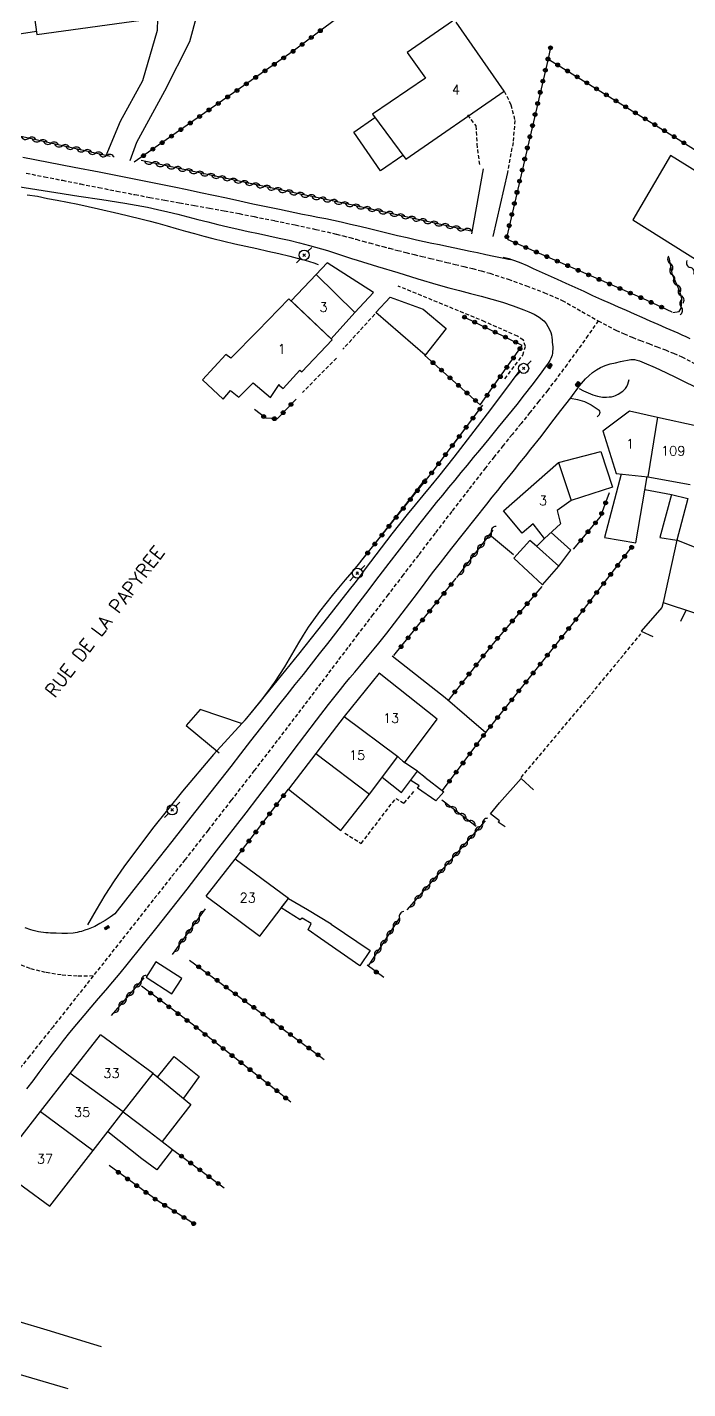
# Model space of a CAD drawing. Header units: millimetres. Extents: x 149000 to 150004, y 153000 to 154002.
# Drawn here: x 149618.2 to 149705.1, y 153217.5 to 153396.6 of the extents above; entities that cross this region are included whole.
import ezdxf
from ezdxf.enums import TextEntityAlignment as Align

# ---------------------------------------------------------------- set-up
doc = ezdxf.new("R2010")
doc.units = ezdxf.units.MM
doc.linetypes.add('DASHED', pattern=[0.75, 0.5, -0.25])
doc.layers.get('0').update_dxf_attribs({"linetype": 'CONTINUOUS'})
for name, color, linetype in [('W0001', 6, 'DASHED'), ('W0008', 7, 'CONTINUOUS'), ('W0014', 7, 'CONTINUOUS'), ('W0017', 7, 'CONTINUOUS'), ('W0071', 7, 'CONTINUOUS'), ('W0101', 7, 'CONTINUOUS'), ('W0104', 1, 'CONTINUOUS'), ('W0112', 1, 'DASHED'), ('W0211', 2, 'CONTINUOUS'), ('W0214', 2, 'CONTINUOUS'), ('W0310', 3, 'CONTINUOUS'), ('W0323', 7, 'CONTINUOUS'), ('W0333', 7, 'CONTINUOUS'), ('W0401', 7, 'CONTINUOUS'), ('W0473', 7, 'CONTINUOUS'), ('W0989', 7, 'CONTINUOUS'), ('W0991', 7, 'CONTINUOUS'), ('W1102', 7, 'CONTINUOUS')]:
    doc.layers.add(name, color=color, linetype=linetype)
doc.styles.get("Standard").update_dxf_attribs({"font": 'romans.shx', "width": 0.85})

# ---------------------------------------------------------------- blocks, each defined once
blk = doc.blocks.new('T473')
for p, q in [((-0.166667, 0.166667), (0.166667, -0.166667)), ((-0.166667, -0.166667), (0.166667, 0.166667)), ((0.500001, 0.500001), (1.000002, 1.000002)), ((-1.000002, -1.000002), (-0.500001, -0.500001))]:
    blk.add_line(p, q)
blk.add_ellipse((0, 0), major_axis=(0.471405, 0.471405), ratio=1, start_param=5.4977871438, end_param=11.780972451)
blk = doc.blocks.new('T401')
for p, q in [((-0.3, 0.3), (0, 0.3)), ((-0.3, -0.25), (-0.3, 0.3)), ((-0.3, 0.15), (0, 0.15)), ((-0.3, 0), (0, 0)), ((0, 0.3), (0, -0.25)), ((-0.3, -0.15), (0, -0.15)), ((-0.3, -0.25), (-0.3, -0.3)), ((-0.3, -0.3), (0, -0.3)), ((0, -0.3), (0, -0.25))]:
    blk.add_line(p, q)
blk = doc.blocks.new('t310o')
at = {"color": 0, "linetype": 'Continuous'}
for centre, start, end in [((-0.5, 0.38), 216.8699, 323.1304), ((0.5, -0.37), 36.8699, 143.1303)]:
    blk.add_arc(centre, 0.625, start, end, dxfattribs=at)
blk = doc.blocks.new('t323o')
at = {"color": 0, "linetype": 'Continuous'}
for radius in [0.25, 0.15]:
    blk.add_circle((0, 0), radius, dxfattribs=at)

msp = doc.modelspace()

# ---------------------------------------------------------------- linework, layer by layer
at = {"layer": 'W0001'}
for points in [[(149618.05, 153377.38), (149620.43, 153376.91), (149622.81, 153376.44), (149625.19, 153375.96), (149627.58, 153375.49), (149629.96, 153375.02), (149632.34, 153374.56), (149634.3, 153374.2), (149636.26, 153373.84), (149638.22, 153373.49), (149640.18, 153373.14), (149642.14, 153372.78), (149644.1, 153372.42), (149646.06, 153372.06), (149648.01, 153371.67), (149650.73, 153371.13), (149653.44, 153370.57), (149656.15, 153369.98), (149658.85, 153369.36), (149659.72, 153369.14), (149660.6, 153368.92), (149661.47, 153368.68), (149662.34, 153368.44), (149663.21, 153368.2), (149664.08, 153367.96), (149664.95, 153367.72), (149665.83, 153367.5), (149666.91, 153367.22), (149667.99, 153366.96), (149669.07, 153366.69), (149670.15, 153366.43), (149671.24, 153366.17), (149672.32, 153365.91), (149673.4, 153365.65), (149674.48, 153365.38), (149675.62, 153365.1), (149676.77, 153364.83), (149677.91, 153364.54), (149679.04, 153364.21), (149681.46, 153363.42), (149683.85, 153362.58), (149686.22, 153361.66), (149688.55, 153360.65), (149693.3, 153357.97)], [(149693.3, 153357.97), (149691.95, 153356.04), (149690.59, 153354.13), (149689.2, 153352.23), (149687.79, 153350.35), (149686.65, 153348.86), (149685.49, 153347.39), (149684.32, 153345.92), (149683.14, 153344.46), (149681.96, 153343.01), (149680.78, 153341.55), (149679.61, 153340.09), (149678.45, 153338.61), (149676.23, 153335.76), (149674.02, 153332.9), (149671.83, 153330.03), (149669.63, 153327.16), (149667.64, 153324.56), (149665.65, 153321.96), (149663.66, 153319.35), (149661.67, 153316.75), (149660.35, 153315), (149659.02, 153313.25), (149657.7, 153311.5), (149656.37, 153309.75), (149655.05, 153308), (149653.72, 153306.25), (149652.39, 153304.5), (149651.06, 153302.76), (149648.04, 153298.83), (149645.01, 153294.91), (149641.96, 153291), (149638.92, 153287.1), (149626.85, 153271.81)], [(149693.3, 153357.97), (149695.62, 153356.73), (149696.69, 153356.25), (149697.76, 153355.8), (149698.85, 153355.37), (149699.95, 153354.96), (149701.04, 153354.55), (149702.13, 153354.13), (149703.21, 153353.69), (149704.28, 153353.22), (149713.6, 153348.46)], [(149626.85, 153271.81), (149624.75, 153271.78), (149622.65, 153271.94), (149620.58, 153272.27), (149618.54, 153272.78), (149616.53, 153273.52)], [(149626.85, 153271.81), (149623.1, 153267.09), (149621.56, 153265.14), (149620.01, 153263.19), (149618.46, 153261.25), (149616.91, 153259.3)]]:
    msp.add_lwpolyline(points, dxfattribs=at)
at = {"layer": 'W0008'}
for points in [[(149617.58, 153379.48), (149620.97, 153378.84), (149624.36, 153378.19), (149627.65, 153377.56), (149630.93, 153376.92), (149634.21, 153376.26), (149637.49, 153375.59), (149639.22, 153375.23), (149640.95, 153374.86), (149642.69, 153374.49), (149644.41, 153374.12), (149646.14, 153373.74), (149647.87, 153373.36), (149649.6, 153372.99), (149651.34, 153372.63), (149652.35, 153372.42), (149653.37, 153372.21), (149654.39, 153372.01), (149655.41, 153371.81), (149656.42, 153371.61), (149657.44, 153371.4), (149658.46, 153371.19), (149659.47, 153370.97), (149660.71, 153370.69), (149661.95, 153370.4), (149663.19, 153370.1), (149664.43, 153369.8), (149665.66, 153369.5), (149666.9, 153369.2), (149668.14, 153368.91), (149669.38, 153368.63), (149670.39, 153368.41), (149671.39, 153368.19), (149672.4, 153367.98), (149673.4, 153367.77), (149674.41, 153367.56), (149675.42, 153367.35), (149676.43, 153367.14), (149677.43, 153366.93), (149678.51, 153366.7), (149679.58, 153366.48), (149680.65, 153366.25), (149681.73, 153366.02)], [(149615.26, 153375.89), (149618.6, 153375.37), (149621.93, 153374.84), (149624.95, 153374.37), (149627.97, 153373.92), (149630.99, 153373.45), (149633.99, 153372.89), (149635.32, 153372.61), (149636.65, 153372.3), (149637.97, 153371.97), (149639.29, 153371.64), (149640.6, 153371.3), (149641.92, 153370.96), (149643.24, 153370.63), (149644.56, 153370.31), (149645.91, 153370), (149647.25, 153369.71), (149648.6, 153369.43), (149649.95, 153369.14), (149651.3, 153368.85), (149652.65, 153368.55), (149653.99, 153368.23), (149655.33, 153367.89), (149656.12, 153367.67), (149656.9, 153367.44), (149657.69, 153367.19), (149658.47, 153366.94), (149659.25, 153366.68), (149660.03, 153366.43), (149660.82, 153366.18), (149661.6, 153365.93), (149664.26, 153365.11), (149666.91, 153364.3), (149669.57, 153363.5), (149672.23, 153362.7), (149673.64, 153362.3), (149675.06, 153361.93), (149676.48, 153361.57), (149677.9, 153361.21), (149679.31, 153360.83), (149680.72, 153360.42), (149682.12, 153359.95), (149683.49, 153359.42), (149684.18, 153359.13), (149684.87, 153358.82), (149685.53, 153358.44), (149686.13, 153357.96), (149686.43, 153357.61), (149686.68, 153357.23), (149686.88, 153356.83), (149687.05, 153356.41), (149687.14, 153356.1), (149687.2, 153355.79), (149687.23, 153355.48), (149687.26, 153355.17), (149687.29, 153354.86), (149687.31, 153354.55), (149687.32, 153354.24), (149687.3, 153353.93), (149687.27, 153353.7), (149687.22, 153353.46), (149687.16, 153353.24), (149687.08, 153353.01), (149686.94, 153352.76), (149686.79, 153352.51), (149686.62, 153352.28), (149686.45, 153352.05), (149685.51, 153350.76), (149684.55, 153349.49), (149683.56, 153348.23), (149682.57, 153346.98), (149681.36, 153345.46), (149680.13, 153343.96), (149678.9, 153342.46), (149677.67, 153340.96), (149676.86, 153339.97), (149676.05, 153338.99), (149675.24, 153338), (149674.42, 153337.02), (149673.61, 153336.04), (149672.8, 153335.05), (149671.99, 153334.06), (149671.19, 153333.07), (149669.82, 153331.34), (149668.46, 153329.59), (149667.1, 153327.84), (149665.75, 153326.09), (149664.87, 153324.94), (149663.99, 153323.8), (149663.11, 153322.65), (149662.24, 153321.49), (149661.36, 153320.34), (149660.49, 153319.19), (149659.61, 153318.05), (149658.72, 153316.9), (149657.66, 153315.54), (149656.6, 153314.18), (149655.53, 153312.83), (149654.46, 153311.47), (149653.39, 153310.12), (149652.32, 153308.77), (149651.25, 153307.42), (149650.18, 153306.06), (149648.87, 153304.39), (149647.56, 153302.72), (149646.25, 153301.04), (149644.94, 153299.37), (149643.63, 153297.7), (149642.32, 153296.02), (149641.01, 153294.35), (149639.69, 153292.68), (149637.2, 153289.51), (149634.7, 153286.34), (149632.19, 153283.17), (149629.69, 153280)], [(149618.12, 153256.99), (149618.93, 153258.04), (149619.73, 153259.1), (149620.53, 153260.16), (149621.33, 153261.22), (149622.14, 153262.27), (149622.95, 153263.32), (149623.78, 153264.36), (149624.7, 153265.49), (149625.64, 153266.61), (149626.59, 153267.73), (149627.54, 153268.83), (149628.49, 153269.94), (149629.44, 153271.05), (149630.38, 153272.17), (149631.31, 153273.3), (149635.28, 153278.25), (149639.2, 153283.24), (149643.09, 153288.25), (149646.97, 153293.27), (149648.53, 153295.3), (149650.08, 153297.33), (149651.61, 153299.37), (149653.15, 153301.41), (149654.69, 153303.44), (149656.24, 153305.47), (149657.8, 153307.49), (149659.38, 153309.5), (149660, 153310.27), (149660.63, 153311.03), (149661.27, 153311.78), (149661.91, 153312.54), (149662.55, 153313.29), (149663.18, 153314.05), (149663.81, 153314.81), (149664.44, 153315.58), (149665.47, 153316.88), (149666.49, 153318.2), (149667.5, 153319.52), (149668.5, 153320.84), (149669.5, 153322.17), (149670.51, 153323.49), (149671.51, 153324.81), (149672.53, 153326.13), (149674.05, 153328.07), (149675.57, 153330), (149677.09, 153331.93), (149678.63, 153333.86), (149679.35, 153334.76), (149680.08, 153335.67), (149680.81, 153336.57), (149681.54, 153337.47), (149682.27, 153338.37), (149683, 153339.27), (149683.73, 153340.18), (149684.45, 153341.09), (149685.77, 153342.77), (149687.07, 153344.46), (149688.38, 153346.15), (149689.68, 153347.84), (149689.92, 153348.15), (149690.15, 153348.47), (149690.38, 153348.79), (149690.6, 153349.11), (149690.84, 153349.43), (149691.08, 153349.74), (149691.34, 153350.04), (149691.61, 153350.33), (149692.06, 153350.75), (149692.54, 153351.15), (149693.05, 153351.52), (149693.59, 153351.83), (149694.23, 153352.1), (149694.89, 153352.3), (149695.56, 153352.46), (149696.23, 153352.6), (149696.68, 153352.7), (149697.13, 153352.81), (149697.59, 153352.88), (149698.06, 153352.87), (149698.4, 153352.81), (149698.72, 153352.7), (149699.03, 153352.57), (149699.34, 153352.44), (149700.77, 153351.83), (149702.18, 153351.17), (149703.57, 153350.49), (149704.97, 153349.82), (149709.72, 153347.59)], [(149629.69, 153280), (149629.06, 153279.53), (149628.41, 153279.09), (149627.74, 153278.69), (149627.05, 153278.32), (149626.62, 153278.13), (149626.18, 153277.96), (149625.74, 153277.82), (149625.29, 153277.68), (149625.02, 153277.61), (149624.76, 153277.54), (149624.49, 153277.48), (149624.21, 153277.44), (149623.47, 153277.39), (149622.72, 153277.39), (149621.98, 153277.42), (149621.24, 153277.46), (149620.92, 153277.47), (149620.61, 153277.49), (149620.29, 153277.51), (149619.98, 153277.56), (149619.64, 153277.62), (149619.3, 153277.69), (149618.97, 153277.78), (149618.64, 153277.88), (149617.89, 153278.16)]]:
    msp.add_lwpolyline(points, dxfattribs=at)
at = {"layer": 'W0014'}
for points in [[(149705.4, 153355.61), (149704.87, 153355.85), (149704.34, 153356.09), (149703.81, 153356.33), (149703.28, 153356.57), (149702.24, 153357.02), (149701.19, 153357.48), (149700.15, 153357.93), (149699.1, 153358.39), (149698.06, 153358.84), (149697.01, 153359.3), (149695.97, 153359.76), (149694.93, 153360.22), (149693.76, 153360.74), (149692.59, 153361.27), (149691.43, 153361.8), (149690.26, 153362.33), (149689.1, 153362.87), (149687.93, 153363.4), (149686.76, 153363.92), (149685.59, 153364.44), (149684.78, 153364.81), (149683.98, 153365.18), (149683.16, 153365.54), (149682.33, 153365.86), (149681.95, 153365.98), (149681.56, 153366.1), (149681.17, 153366.19), (149680.77, 153366.28)], [(149690.81, 153349.08), (149691.38, 153348.76), (149691.96, 153348.48), (149692.57, 153348.24), (149693.19, 153348.05), (149693.41, 153348), (149693.63, 153347.96), (149693.86, 153347.94), (149694.08, 153347.93), (149694.4, 153347.93), (149694.72, 153347.95), (149695.04, 153347.99), (149695.35, 153348.06), (149695.56, 153348.13), (149695.75, 153348.23), (149695.94, 153348.34), (149696.12, 153348.45), (149696.32, 153348.59), (149696.52, 153348.73), (149696.71, 153348.89), (149696.87, 153349.07), (149697.05, 153349.34), (149697.19, 153349.62), (149697.29, 153349.92), (149697.36, 153350.23)], [(149689.64, 153347.78), (149690.59, 153347.63), (149691.51, 153347.35), (149692.38, 153346.93), (149693.18, 153346.39), (149693.29, 153346.31), (149693.39, 153346.2), (149693.47, 153346.08), (149693.5, 153345.93), (149693.48, 153345.76), (149693.42, 153345.6), (149693.31, 153345.46), (149693.17, 153345.35)]]:
    msp.add_lwpolyline(points, dxfattribs=at)
at = {"layer": 'W0017'}
for points in [[(149641.56, 153404.1), (149641.32, 153401.32), (149639.5, 153394.65), (149636.23, 153388.17), (149632.53, 153381.42), (149631.69, 153379.01)], [(149628.57, 153379.71), (149630.42, 153384.2), (149633.39, 153389.57), (149635.29, 153396.18), (149635.37, 153397.69), (149634.63, 153399.71)], [(149678.15, 153377.97), (149676.62, 153369.41)], [(149681.36, 153377.47), (149679.45, 153369.06)], [(149679, 153329.88), (149682.13, 153327.25)], [(149666.17, 153313.91), (149673.14, 153308.43), (149676.02, 153305.96), (149678.53, 153303.85)]]:
    msp.add_lwpolyline(points, dxfattribs=at)
at = {"layer": 'W0071'}
msp.add_lwpolyline([(149646.38, 153305.01), (149640.92, 153306.85), (149639.08, 153304.76), (149643.41, 153301.15)], dxfattribs=at)
at = {"layer": 'W0101'}
for points in [[(149630.37, 153406.06), (149618.27, 153404.26), (149619.45, 153395.63)], [(149619.45, 153395.63), (149634.45, 153397.68), (149633.16, 153405.57)], [(149674.12, 153397.35), (149668.14, 153393.26), (149670.59, 153389.86), (149670.59, 153389.89), (149663.58, 153385.13), (149667.99, 153379.21)], [(149667.99, 153379.21), (149680.92, 153388.17), (149674.61, 153397.23)], [(149652.9, 153360.58), (149656.19, 153364.07)], [(149656.19, 153364.07), (149661.26, 153359.05)], [(149652.61, 153360.86), (149648.52, 153356.66)], [(149661.26, 153359.05), (149658.18, 153355.58)], [(149648.52, 153356.66), (149644.94, 153353.05), (149644.28, 153353.55), (149641.24, 153350.22), (149643.97, 153347.66), (149644.91, 153348.81), (149646, 153347.93), (149647.89, 153349.8), (149650.18, 153347.87), (149651.3, 153349.57), (149651.3, 153349.52), (149651.85, 153349.05), (149654.04, 153351.48), (149654.3, 153351.24), (149658.29, 153355.47)], [(149693.89, 153343.49), (149697.42, 153346.11), (149701.11, 153345.29)], [(149701.11, 153345.29), (149706.33, 153344.14)], [(149693.89, 153343.49), (149695.64, 153337.87), (149699.84, 153337.47)], [(149680.84, 153332.97), (149688.05, 153339.33)], [(149688.05, 153339.33), (149689.72, 153334.34)], [(149699.84, 153337.47), (149705.39, 153336.44), (149705.39, 153336.46)], [(149689.72, 153334.34), (149687.88, 153333.03), (149688.32, 153331.25), (149686.23, 153329.33), (149684.74, 153331.26), (149683.3, 153330.02), (149680.84, 153332.97)], [(149664.46, 153311.62), (149659.88, 153305.95)], [(149666.91, 153300.69), (149667.81, 153299.82), (149672.1, 153305.56), (149664.46, 153311.62)], [(149659.88, 153305.95), (149656.13, 153301.07)], [(149656.13, 153301.07), (149663.21, 153295.74), (149666.91, 153300.69)], [(149641.73, 153282.3), (149648.76, 153277.05), (149652.53, 153281.99), (149645.53, 153287.16)], [(149641.73, 153282.3), (149645.53, 153287.16)], [(149623.8, 153258.97), (149627.8, 153264.09)], [(149630.8, 153253.94), (149634.72, 153258.99), (149627.8, 153264.09)], [(149619.9, 153253.99), (149623.8, 153258.97)], [(149614.15, 153246.64), (149619.9, 153253.99)], [(149626.83, 153248.85), (149630.8, 153253.94)], [(149614.15, 153246.64), (149621.13, 153241.53), (149626.83, 153248.85)]]:
    msp.add_lwpolyline(points, dxfattribs=at)
msp.add_lwpolyline([(149697.85, 153371.24), (149710.37, 153363.39), (149715.41, 153371.91), (149702.8, 153379.7)], close=True, dxfattribs=at)
at = {"layer": 'W0104'}
for points in [[(149619.39, 153396.02), (149616.85, 153395.6), (149615.67, 153403.41), (149618.33, 153403.77)], [(149667.61, 153379.72), (149664.67, 153377.67), (149661.16, 153382.78), (149663.9, 153384.7)], [(149661.26, 153359.05), (149663.75, 153361.67), (149657.62, 153365.6), (149656.19, 153364.07)], [(149688.05, 153339.33), (149693.62, 153340.8)], [(149693.62, 153340.8), (149695.17, 153336.09), (149689.72, 153334.34)], [(149696.33, 153337.8), (149694.12, 153329.49), (149698.25, 153328.79), (149699.73, 153337.48)], [(149699.44, 153335.79), (149702.92, 153335.13), (149701.4, 153329.49), (149703.63, 153329.1), (149701.85, 153320.94), (149705.98, 153319.55), (149707.57, 153325.91), (149707.57, 153325.88), (149710.41, 153325.03), (149710.94, 153328.21), (149710.94, 153328.23), (149711.7, 153328.35), (149714.09, 153327.76), (149715.3, 153332.45)], [(149702.92, 153335.13), (149705.07, 153334.58), (149703.63, 153329.1)], [(149686.23, 153329.33), (149685.21, 153328.33), (149685.19, 153328.35), (149684.29, 153329.09), (149682.21, 153326.77), (149685.96, 153323.24), (149688.1, 153325.69), (149688.1, 153325.71), (149689.7, 153327.79), (149687.12, 153330.15)], [(149707.57, 153325.91), (149707.96, 153327.41), (149703.63, 153329.1)], [(149685.19, 153328.35), (149688.1, 153325.69)], [(149701.85, 153320.94), (149701.66, 153320.25), (149698.94, 153317.16), (149700.5, 153316.46)], [(149704.18, 153318.45), (149704.86, 153319.92)], [(149656.13, 153301.07), (149652.54, 153296.39)], [(149664.86, 153297.95), (149667.43, 153295.95), (149669.54, 153298.73), (149667.59, 153300.03)], [(149669.54, 153298.73), (149670.52, 153297.97), (149670.49, 153297.94), (149672.98, 153296.03), (149671.91, 153294.84), (149669.52, 153296.51), (149669.73, 153296.83), (149669.7, 153296.84), (149668.63, 153297.53)], [(149681.04, 153291.44), (149680.15, 153292.02), (149680.33, 153292.21), (149679.13, 153293.14), (149680.3, 153294.56), (149680.33, 153294.58), (149683.15, 153297.76)], [(149683.15, 153297.76), (149684.8, 153296.28)], [(149652.54, 153296.39), (149659.43, 153290.96), (149663.21, 153295.74)], [(149635.33, 153258.49), (149637.51, 153261.21), (149640.77, 153258.58), (149638.72, 153255.73)], [(149634.72, 153258.99), (149639.7, 153254.93), (149635.93, 153250.03), (149637.27, 153249.01), (149635.21, 153246.33), (149633.27, 153247.77), (149628.76, 153251.33)], [(149630.81, 153253.96), (149634.23, 153251.38), (149635.93, 153250.03)]]:
    msp.add_lwpolyline(points, dxfattribs=at)
for points in [[(149664.05, 153359.08), (149665.93, 153361.06), (149670.28, 153359.48), (149673.28, 153356.95), (149670.53, 153353.43)], [(149652.53, 153281.99), (149655.06, 153280.55), (149658.14, 153278.65), (149658.14, 153278.62), (149663.27, 153275.16), (149661.92, 153273.16), (149656.76, 153276.72), (149656.76, 153276.74), (149655.12, 153277.89), (149655.54, 153278.71), (149654.36, 153279.43), (149654.1, 153279.18), (149651.6, 153280.77)], [(149638.52, 153271.47), (149635.11, 153273.67), (149633.81, 153271.65), (149637.21, 153269.45)]]:
    msp.add_lwpolyline(points, close=True, dxfattribs=at)
at = {"layer": 'W0112'}
for points in [[(149680.92, 153388.17), (149681.81, 153386.38), (149682.33, 153384.31), (149682.09, 153381.43), (149681.36, 153377.5)], [(149676.09, 153385.03), (149677.19, 153383.59), (149677.33, 153381.23), (149677.66, 153378.49)], [(149681.02, 153350.35), (149683.38, 153353.46), (149683.73, 153354.58), (149683.45, 153355.43), (149682.68, 153355.93), (149678.39, 153357.84), (149666.98, 153362.54)], [(149663.89, 153358.83), (149659.69, 153354.22)], [(149658.86, 153353.07), (149654.38, 153348.55)], [(149683.14, 153297.91), (149691.95, 153308.35), (149698.92, 153316.8)], [(149659.95, 153290.57), (149662.12, 153289.23), (149666.65, 153295.17), (149667.75, 153294.54), (149669.1, 153296.15)]]:
    msp.add_lwpolyline(points, dxfattribs=at)
at = {"layer": 'W0211'}
for points in [[(149618.15, 153374.54), (149619.51, 153374.37), (149620.82, 153374.07), (149622.1, 153373.81), (149624.83, 153373.3), (149627.54, 153372.71), (149630.24, 153372.08), (149632.93, 153371.42), (149634.15, 153371.11), (149635.36, 153370.79), (149636.57, 153370.45), (149637.77, 153370.11), (149638.98, 153369.77), (149640.18, 153369.43), (149641.39, 153369.11), (149642.61, 153368.79), (149644.05, 153368.44), (149645.49, 153368.1), (149646.94, 153367.78), (149648.39, 153367.46), (149649.84, 153367.14), (149651.28, 153366.8), (149652.72, 153366.45), (149654.16, 153366.08), (149654.73, 153365.92), (149655.3, 153365.75), (149655.87, 153365.57), (149656.44, 153365.39)], [(149677.85, 153346.6), (149673.81, 153341.18)], [(149670.57, 153337.22), (149668.58, 153334.65), (149666.58, 153332.09), (149664.58, 153329.53), (149662.56, 153326.98), (149661.72, 153325.94), (149660.86, 153324.91), (149660, 153323.89), (149659.14, 153322.87), (149658.28, 153321.84), (149657.44, 153320.8), (149656.62, 153319.74), (149655.83, 153318.66), (149655.14, 153317.66), (149654.49, 153316.64), (149653.87, 153315.6), (149653.26, 153314.56), (149652.64, 153313.52), (149652.02, 153312.48), (149651.38, 153311.45), (149650.7, 153310.45), (149649.78, 153309.16), (149648.82, 153307.9), (149647.83, 153306.66), (149646.8, 153305.45)], [(149598.68, 153231.39), (149603.14, 153230.23), (149607.6, 153229.03), (149612.05, 153227.8), (149616.48, 153226.54), (149621.18, 153225.15), (149625.87, 153223.72), (149627.88, 153223.09)], [(149623.56, 153217.53), (149623.27, 153217.62), (149621.02, 153218.28), (149618.78, 153218.94), (149616.53, 153219.59), (149614.28, 153220.26), (149612.05, 153220.95), (149609.82, 153221.67), (149606.6, 153222.76), (149603.4, 153223.88), (149600.21, 153225.05), (149597.04, 153226.26)]]:
    msp.add_lwpolyline(points, dxfattribs=at)
at = {"layer": 'W0214'}
msp.add_lwpolyline([(149682.99, 153351.49), (149680.85, 153348.6), (149678.69, 153345.74), (149676.51, 153342.88), (149674.31, 153340.05), (149673.3, 153338.78), (149672.28, 153337.51), (149671.26, 153336.26), (149670.23, 153335), (149669.2, 153333.75), (149668.17, 153332.49), (149667.15, 153331.23), (149666.14, 153329.96), (149665.43, 153329.04), (149664.73, 153328.13), (149664.04, 153327.21), (149663.35, 153326.28), (149662.65, 153325.36), (149661.96, 153324.44), (149661.26, 153323.52), (149660.55, 153322.61), (149657.21, 153318.35), (149653.84, 153314.12), (149650.44, 153309.91), (149647.01, 153305.72)], dxfattribs=at)
at = {"layer": 'W0310'}
for points in [[(149629.06, 153379.59), (149617.17, 153382.23), (149600.66, 153385.2)], [(149676.57, 153369.77), (149660.78, 153373.2), (149633.14, 153379.03)], [(149703.11, 153359.08), (149703.96, 153359.2), (149704.2, 153359.61), (149704.27, 153360.2), (149704.3, 153360.92), (149704.05, 153361.83), (149703.68, 153362.66), (149703.06, 153364), (149702.63, 153366.31)], [(149674.68, 153324.19), (149679.46, 153330.42)], [(149672.74, 153294.96), (149677.25, 153291.51)], [(149668.18, 153280.52), (149678.45, 153292.2)], [(149637.28, 153274.64), (149641.63, 153280.63)], [(149663.06, 153273.15), (149667.19, 153279.46)], [(149629.24, 153266.61), (149633.56, 153271.57)]]:
    msp.add_lwpolyline(points, dxfattribs=at)
at = {"layer": 'W0323'}
for points in [[(149662.23, 153400.24), (149653.15, 153393.41), (149632.23, 153378.82)], [(149687.08, 153394.11), (149686.66, 153392.26), (149681.26, 153369.07), (149681.39, 153368.65), (149688.24, 153365.67), (149699.11, 153360.93), (149703, 153359.14)], [(149686.69, 153392.4), (149703.81, 153381.86), (149715.97, 153374.19), (149721.55, 153371.15)], [(149677.82, 153346.94), (149683.31, 153354.74), (149675.47, 153358.55)], [(149670.43, 153353.46), (149677.82, 153346.89)], [(149653.54, 153347.68), (149651.07, 153345.07), (149649.56, 153345.15), (149648.08, 153346.3)], [(149662.03, 153326.26), (149671.56, 153338.18), (149678.12, 153346.87)], [(149690.04, 153327.93), (149693.59, 153332.19), (149694.77, 153335.4)], [(149672.82, 153296.22), (149678.64, 153304.01), (149690.03, 153318.27), (149697.77, 153328.27)], [(149666.42, 153313.95), (149672.3, 153321.24), (149674.62, 153324.13)], [(149685.9, 153323.04), (149679.47, 153315.55), (149673.52, 153307.99)], [(149645.53, 153287.16), (149652.54, 153296.39)], [(149639.52, 153273.91), (149656.86, 153261.13), (149657.23, 153260.82)], [(149665.09, 153271.59), (149662.91, 153273.24)], [(149652.86, 153255.2), (149651.12, 153256.64), (149639.86, 153265.46), (149633.2, 153270.46)], [(149637.27, 153249.01), (149644.09, 153243.93)], [(149640.32, 153239.08), (149635.26, 153242.29), (149628.93, 153246.88)]]:
    msp.add_lwpolyline(points, dxfattribs=at)
at = {"layer": 'W0333'}
msp.add_lwpolyline([(149646.92, 153305.6), (149642.69, 153300.93), (149638.6, 153296.13), (149634.67, 153291.2), (149630.9, 153286.15), (149629.61, 153284.31), (149628.38, 153282.42), (149627.22, 153280.5), (149626.11, 153278.54)], dxfattribs=at)
at = {"layer": 'W1102'}
for points in [[(149658.29, 153355.47), (149652.61, 153360.86)], [(149658.18, 153355.58), (149652.9, 153360.58)], [(149701.11, 153345.29), (149699.84, 153337.47)], [(149659.88, 153305.95), (149666.91, 153300.69)], [(149630.8, 153253.94), (149623.8, 153258.97)], [(149619.9, 153253.99), (149626.83, 153248.85)]]:
    msp.add_lwpolyline(points, dxfattribs=at)

# ---------------------------------------------------------------- block references
at = {"layer": 'W0310'}
for p, rotation in [((149618.37, 153381.97), 167.4778248687332), ((149619.83, 153381.64), 167.4778248687332), ((149621.3, 153381.32), 167.4778248687332), ((149622.76, 153380.99), 167.4778248687332), ((149624.23, 153380.67), 167.4778248687332), ((149625.69, 153380.34), 167.4778248687332), ((149627.16, 153380.01), 167.4778248687332), ((149628.62, 153379.69), 167.4778248687332), ((149634.61, 153378.72), 168.0857452056689), ((149636.08, 153378.41), 168.0857452056689), ((149637.55, 153378.1), 168.0857452056689), ((149639.01, 153377.79), 168.0857452056689), ((149640.48, 153377.48), 168.0857452056689), ((149641.95, 153377.17), 168.0857452056689), ((149643.42, 153376.86), 168.0857452056689), ((149644.88, 153376.55), 168.0857452056689), ((149646.35, 153376.24), 168.0857452056689), ((149647.82, 153375.93), 168.0857452056689), ((149649.29, 153375.62), 168.0857452056689), ((149650.75, 153375.31), 168.0857452056689), ((149652.22, 153375), 168.0857452056689), ((149653.69, 153374.69), 168.0857452056689), ((149655.16, 153374.38), 168.0857452056689), ((149656.62, 153374.07), 168.0857452056689), ((149658.09, 153373.76), 168.0857452056689), ((149659.56, 153373.45), 168.0857452056689), ((149661.03, 153373.14), 167.7423059433047), ((149662.49, 153372.83), 167.7423059433047), ((149663.96, 153372.51), 167.7423059433047), ((149665.43, 153372.19), 167.7423059433047), ((149666.89, 153371.87), 167.7423059433047), ((149668.36, 153371.55), 167.7423059433047), ((149669.82, 153371.23), 167.7423059433047), ((149671.29, 153370.91), 167.7423059433047), ((149672.75, 153370.6), 167.7423059433047), ((149674.22, 153370.28), 167.7423059433047), ((149675.69, 153369.96), 167.7423059433047), ((149702.78, 153365.5), 100.4028250959975), ((149703.05, 153364.02), 100.4028250959975), ((149705.41, 153364.98), 296.4025225281001), ((149703.68, 153362.66), 115.0589814569213), ((149704.2, 153361.26), 105.351288327266), ((149704.22, 153359.78), 82.62284542745438), ((149679.25, 153330.14), 52.50433444142307), ((149678.34, 153328.95), 52.50433444142307), ((149676.51, 153326.57), 52.50433444142307), ((149677.42, 153327.76), 52.50433444142307), ((149675.6, 153325.38), 52.50433444142307), ((149673.93, 153294.05), 322.583330339448), ((149675.12, 153293.14), 322.583330339448), ((149676.31, 153292.22), 322.583330339448), ((149677.09, 153290.66), 48.66395371751998), ((149678.09, 153291.79), 48.66395371751998), ((149676.1, 153289.53), 48.66395371751998), ((149674.12, 153287.28), 48.66395371751998), ((149675.11, 153288.41), 48.66395371751998), ((149672.14, 153285.03), 48.66395371751998), ((149673.13, 153286.16), 48.66395371751998), ((149671.15, 153283.9), 48.66395371751998), ((149669.17, 153281.65), 48.66395371751998), ((149670.16, 153282.78), 48.66395371751998), ((149640.8, 153279.49), 54.0459893765773), ((149639.92, 153278.28), 54.0459893765773), ((149666.34, 153278.17), 56.7987457106242), ((149667.16, 153279.43), 56.7987457106242), ((149639.04, 153277.07), 54.0459893765773), ((149665.52, 153276.92), 56.7987457106242), ((149638.16, 153275.85), 54.0459893765773), ((149663.88, 153274.41), 56.7987457106242), ((149664.7, 153275.66), 56.7987457106242), ((149633.18, 153271.13), 48.94031109288013), ((149631.21, 153268.87), 48.94031109288013), ((149632.2, 153270), 48.94031109288013), ((149630.23, 153267.74), 48.94031109288013)]:
    msp.add_blockref('t310o', p, dxfattribs=dict(at, rotation=rotation))
at = {"layer": 'W0323'}
for p, rotation in [((149655.54, 153395.22), 216.9344575195992), ((149656.74, 153396.12), 216.9344575195992), ((149653.15, 153393.41), 214.9102948313662), ((149654.35, 153394.31), 216.9344575195992), ((149687.02, 153393.86), 257.4152638337517), ((149650.69, 153391.7), 214.9102948313662), ((149651.92, 153392.55), 214.9102948313662), ((149686.69, 153392.39), 257.4152638337517), ((149687.97, 153391.61), 328.3825999809011), ((149648.23, 153389.98), 214.9102948313662), ((149649.46, 153390.84), 214.9102948313662), ((149686.01, 153389.47), 256.8841782116031), ((149686.35, 153390.93), 256.8841782116031), ((149689.25, 153390.82), 328.3825999809011), ((149690.52, 153390.04), 328.3825999809011), ((149645.77, 153388.26), 214.9102948313662), ((149647, 153389.12), 214.9102948313662), ((149685.67, 153388.01), 256.8841782116031), ((149691.8, 153389.25), 328.3825999809011), ((149693.08, 153388.47), 328.3825999809011), ((149694.36, 153387.68), 328.3825999809011), ((149643.31, 153386.54), 214.9102948313662), ((149644.54, 153387.4), 214.9102948313662), ((149685.33, 153386.55), 256.8841782116031), ((149695.63, 153386.89), 328.3825999809011), ((149696.91, 153386.11), 328.3825999809011), ((149639.62, 153383.97), 214.9102948313662), ((149640.85, 153384.83), 214.9102948313662), ((149642.08, 153385.69), 214.9102948313662), ((149684.99, 153385.09), 256.8841782116031), ((149698.19, 153385.32), 328.3825999809011), ((149699.47, 153384.53), 328.3825999809011), ((149637.16, 153382.25), 214.9102948313662), ((149638.39, 153383.11), 214.9102948313662), ((149684.31, 153382.17), 256.8841782116031), ((149684.65, 153383.63), 256.8841782116031), ((149700.74, 153383.75), 328.3825999809011), ((149702.02, 153382.96), 328.3825999809011), ((149703.3, 153382.17), 328.3825999809011), ((149634.7, 153380.54), 214.9102948313662), ((149635.93, 153381.39), 214.9102948313662), ((149683.97, 153380.7), 256.8841782116031), ((149704.57, 153381.38), 327.7724151645288), ((149633.47, 153379.68), 214.9102948313662), ((149683.63, 153379.24), 256.8841782116031), ((149683.29, 153377.78), 256.8841782116031), ((149682.95, 153376.32), 256.8841782116031), ((149682.27, 153373.4), 256.8841782116031), ((149682.61, 153374.86), 256.8841782116031), ((149681.93, 153371.94), 256.8841782116031), ((149681.59, 153370.48), 256.8841782116031), ((149681.27, 153369.02), 286.5135411936462), ((149682.41, 153368.2), 336.5356684932475), ((149683.78, 153367.61), 336.5356684932475), ((149685.16, 153367.01), 336.5356684932475), ((149686.53, 153366.41), 336.5356684932475), ((149687.91, 153365.81), 336.5356684932475), ((149689.28, 153365.22), 336.4079791510352), ((149690.66, 153364.61), 336.4079791510352), ((149692.03, 153364.01), 336.4079791510352), ((149693.41, 153363.41), 336.4079791510352), ((149694.78, 153362.81), 336.4079791510352), ((149696.16, 153362.21), 336.4079791510352), ((149697.53, 153361.61), 336.4079791510352), ((149698.91, 153361.01), 336.4079791510352), ((149700.27, 153360.39), 335.4276143151218), ((149701.64, 153359.77), 335.4276143151218), ((149675.7, 153358.44), 154.1114076000234), ((149677.05, 153357.78), 154.1114076000234), ((149678.4, 153357.13), 154.1114076000234), ((149679.74, 153356.47), 154.1114076000234), ((149681.09, 153355.82), 154.1114076000234), ((149682.44, 153355.16), 154.1114076000234), ((149683, 153354.3), 54.88545532636027), ((149671.55, 153352.46), 318.3395266902019), ((149681.27, 153351.85), 54.88545532636027), ((149682.14, 153353.08), 54.88545532636027), ((149672.67, 153351.47), 318.3395266902019), ((149673.79, 153350.47), 318.3395266902019), ((149680.41, 153350.62), 54.88545532636027), ((149674.91, 153349.47), 318.3395266902019), ((149676.03, 153348.48), 318.3395266902019), ((149678.68, 153348.17), 54.88545532636027), ((149679.55, 153349.4), 54.88545532636027), ((149652.87, 153346.97), 226.5792394052551), ((149677.15, 153347.48), 318.3395266902019), ((149677.73, 153346.35), 52.94278625345019), ((149649.27, 153345.38), 142.1976481723032), ((149650.69, 153345.09), 176.9713014221191), ((149651.84, 153345.88), 226.5792394052551), ((149676.82, 153345.16), 52.94278625345019), ((149675.02, 153342.76), 52.94278625345019), ((149675.92, 153343.96), 52.94278625345019), ((149674.11, 153341.57), 52.94278625345019), ((149672.3, 153339.17), 52.94278625345019), ((149673.21, 153340.37), 52.94278625345019), ((149671.39, 153337.98), 51.35778152617998), ((149669.52, 153335.64), 51.35778152617998), ((149670.46, 153336.81), 51.35778152617998), ((149668.58, 153334.46), 51.35778152617998), ((149694.27, 153334.02), 69.88674753021199), ((149666.71, 153332.12), 51.35778152617998), ((149667.65, 153333.29), 51.35778152617998), ((149693.75, 153332.62), 69.88674753021199), ((149665.77, 153330.95), 51.35778152617998), ((149691.96, 153330.23), 50.1520817019666), ((149692.93, 153331.39), 50.1520817019666), ((149663.9, 153328.61), 51.35778152617998), ((149664.84, 153329.78), 51.35778152617998), ((149691, 153329.08), 50.1520817019666), ((149662.96, 153327.43), 51.35778152617998), ((149696.78, 153326.99), 52.25411883320194), ((149697.69, 153328.17), 52.25411883320194), ((149695.86, 153325.8), 52.25411883320194), ((149673.95, 153323.29), 51.13994202668771), ((149694.02, 153323.43), 52.25411883320194), ((149694.94, 153324.62), 52.25411883320194), ((149673.01, 153322.12), 51.13994202668771), ((149684.93, 153321.91), 229.360913388007), ((149693.1, 153322.24), 52.25411883320194), ((149671.13, 153319.79), 51.14345077728856), ((149672.07, 153320.96), 51.14345077728856), ((149682.97, 153319.63), 229.360913388007), ((149683.95, 153320.77), 229.360913388007), ((149691.27, 153319.87), 52.25411883320194), ((149692.19, 153321.06), 52.25411883320194), ((149670.18, 153318.62), 51.14345077728856), ((149682, 153318.5), 229.360913388007), ((149690.35, 153318.68), 52.25411883320194), ((149668.3, 153316.28), 51.14345077728856), ((149669.24, 153317.45), 51.14345077728856), ((149680.04, 153316.22), 229.360913388007), ((149681.02, 153317.36), 229.360913388007), ((149688.48, 153316.34), 51.37402667388677), ((149689.42, 153317.51), 51.37402667388677), ((149667.36, 153315.12), 51.14345077728856), ((149679.09, 153315.06), 231.7725518849265), ((149687.55, 153315.16), 51.37402667388677), ((149677.23, 153312.71), 231.7725518849265), ((149678.16, 153313.89), 231.7725518849265), ((149685.67, 153312.82), 51.37402667388677), ((149686.61, 153313.99), 51.37402667388677), ((149676.3, 153311.53), 231.7725518849265), ((149684.74, 153311.65), 51.37402667388677), ((149674.44, 153309.17), 231.7725518849265), ((149675.37, 153310.35), 231.7725518849265), ((149682.86, 153309.3), 51.37402667388677), ((149683.8, 153310.48), 51.37402667388677), ((149680.99, 153306.96), 51.37402667388677), ((149681.93, 153308.13), 51.37402667388677), ((149680.06, 153305.79), 51.37402667388677), ((149678.2, 153303.43), 53.27499361138565), ((149679.12, 153304.62), 51.37402667388677), ((149677.3, 153302.23), 53.27499361138565), ((149675.51, 153299.82), 53.27499361138565), ((149676.41, 153301.03), 53.27499361138565), ((149674.61, 153298.62), 53.27499361138565), ((149673.72, 153297.42), 53.27499361138565), ((149651.88, 153295.52), 52.7881423679282), ((149650.06, 153293.13), 52.7881423679282), ((149650.97, 153294.33), 52.7881423679282), ((149649.16, 153291.94), 52.7881423679282), ((149647.34, 153289.55), 52.7881423679282), ((149648.25, 153290.74), 52.7881423679282), ((149646.44, 153288.35), 52.7881423679282), ((149640.73, 153273.02), 323.5919748521734), ((149641.94, 153272.13), 323.5919748521734), ((149643.15, 153271.24), 323.5919748521734), ((149664.1, 153272.33), 143.0296789775788), ((149634.4, 153269.56), 143.0942985213277), ((149644.35, 153270.35), 323.5919748521734), ((149645.56, 153269.46), 323.5919748521734), ((149635.6, 153268.65), 143.0942985213277), ((149636.8, 153267.75), 143.0942985213277), ((149646.77, 153268.57), 323.5919748521734), ((149647.98, 153267.68), 323.5919748521734), ((149638, 153266.85), 143.0942985213277), ((149639.2, 153265.95), 143.0942985213277), ((149649.18, 153266.79), 323.5919748521734), ((149650.39, 153265.9), 323.5919748521734), ((149640.39, 153265.04), 141.9433553830948), ((149641.57, 153264.12), 141.9433553830948), ((149651.6, 153265.01), 323.5919748521734), ((149652.8, 153264.12), 323.5919748521734), ((149642.76, 153263.19), 141.9433553830948), ((149643.94, 153262.27), 141.9433553830948), ((149654.01, 153263.23), 323.5919748521734), ((149655.22, 153262.34), 323.5919748521734), ((149645.12, 153261.34), 141.9433553830948), ((149646.3, 153260.42), 141.9433553830948), ((149656.43, 153261.45), 323.5919748521734), ((149647.48, 153259.49), 141.9433553830948), ((149648.66, 153258.57), 141.9433553830948), ((149649.84, 153257.64), 141.9433553830948), ((149651.02, 153256.72), 141.9433553830948), ((149652.18, 153255.76), 140.3834463696522), ((149638.47, 153248.11), 323.3357889621207), ((149639.68, 153247.21), 323.3357889621207), ((149640.88, 153246.32), 323.3357889621207), ((149630.15, 153246), 144.009814862682), ((149631.36, 153245.12), 144.009814862682), ((149642.08, 153245.42), 323.3357889621207), ((149643.29, 153244.53), 323.3357889621207), ((149632.57, 153244.23), 144.009814862682), ((149633.79, 153243.35), 144.009814862682), ((149635, 153242.47), 144.009814862682), ((149636.26, 153241.65), 147.7119764486443), ((149637.53, 153240.85), 147.7119764486443), ((149638.79, 153240.05), 147.7119764486443), ((149640.06, 153239.25), 147.7119764486443)]:
    msp.add_blockref('t323o', p, dxfattribs=dict(at, rotation=rotation))
at = {"layer": 'W0401'}
for p, rotation in [((149686.81, 153352.09), 143.7997601635443), ((149690.72, 153349.58), 322.7797447218509), ((149628.58, 153278.29), 121.3964118368223)]:
    msp.add_blockref('T401', p, dxfattribs=dict(at, rotation=rotation))
at = {"layer": 'W0473'}
for p in [(149654.61, 153366.61), (149683.48, 153351.71), (149661.61, 153324.79), (149637.24, 153293.66)]:
    msp.add_blockref('T473', p, dxfattribs=at)

# ---------------------------------------------------------------- texts
at = {"layer": 'W0989'}
msp.add_text('RUE DE LA PAPYREE   ', height=1.75, rotation=52.8003, dxfattribs=at).set_placement((149621.78, 153308.3))
at = {"layer": 'W0991'}
for s, p in [('4', (149674.57, 153388.37)), ('3', (149657.15, 153359.77)), ('1', (149651.65, 153354.26)), ('1', (149697.48, 153341.79)), ('109', (149703.16, 153340.86)), ('3', (149686.04, 153334.33)), ('13', (149666.04, 153305.72)), ('15', (149661.57, 153300.84)), ('23', (149647.18, 153282.1)), ('33', (149629.26, 153259.02)), ('35', (149625.39, 153253.91)), ('37', (149620.51, 153247.76))]:
    msp.add_text(s, height=1.25, dxfattribs=at).set_placement(p, align=Align.MIDDLE_CENTER)

doc.saveas('drawing.dxf')
